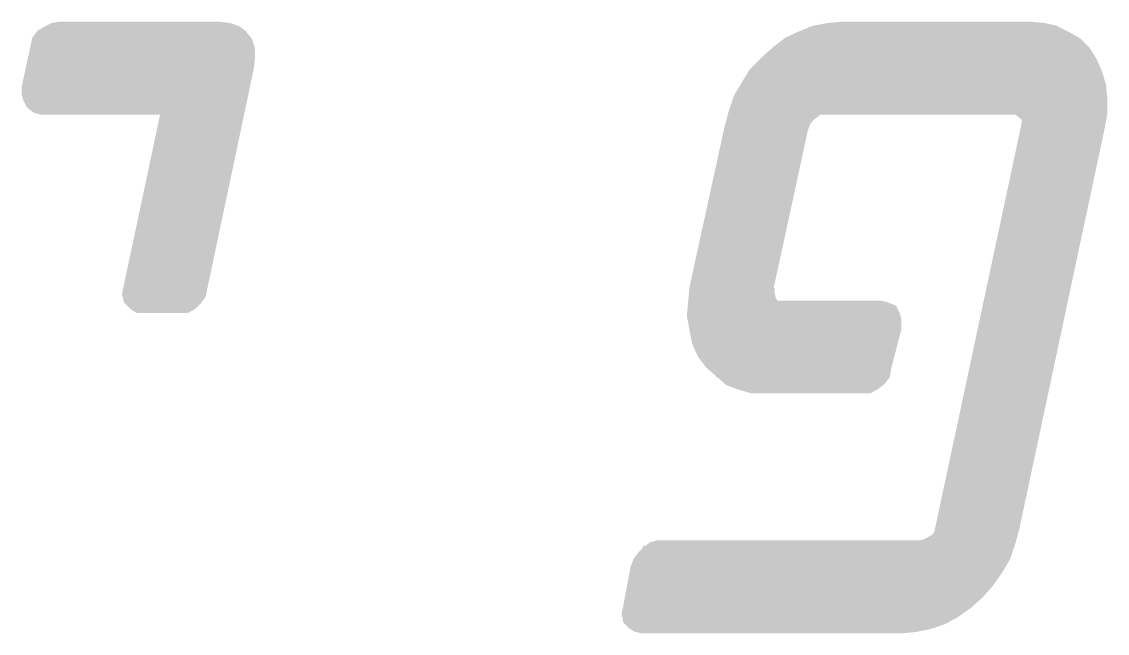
# Model space of a CAD drawing. Extents: x 489 to 720, y 1028 to 1176.
# Drawn here: x 687.605 to 688.588, y 1106.155 to 1106.708 of the extents above; entities that cross this region are included whole.
import ezdxf

# ---------------------------------------------------------------- set-up
doc = ezdxf.new("R2010")
doc.units = 0
doc.header["$MEASUREMENT"] = 0
doc.layers.add('M1280', color=7, linetype='Continuous')

msp = doc.modelspace()

# ---------------------------------------------------------------- linework, layer by layer
at = {"layer": 'M1280', "color": 7, "linetype": 'Continuous', "ltscale": 0.045455, "const_width": 0.01125}
for points in [[(687.75315, 1106.70286), (687.70315, 1106.46763), (687.70201, 1106.46195), (687.70315, 1106.45741), (687.70769, 1106.45286), (687.7111, 1106.45059), (687.71565, 1106.45059), (687.7486, 1106.45059), (687.75428, 1106.45059), (687.75883, 1106.45286), (687.76337, 1106.45741), (687.76678, 1106.46195), (687.76792, 1106.46763), (687.80996, 1106.6665), (687.8111, 1106.67559), (687.8111, 1106.68354), (687.80883, 1106.69036), (687.80428, 1106.69604), (687.79974, 1106.69945), (687.79292, 1106.70173), (687.78496, 1106.70286), (687.63951, 1106.70286), (687.63383, 1106.70173), (687.62928, 1106.69945), (687.6236, 1106.69604), (687.62019, 1106.6915), (687.61906, 1106.68582), (687.6111, 1106.64945), (687.6111, 1106.64377), (687.61224, 1106.63923), (687.61451, 1106.63468), (687.61906, 1106.63127), (687.6236, 1106.63013), (687.73724, 1106.63013)], [(687.61565, 1106.63013), (687.63156, 1106.70286)], [(687.6236, 1106.63013), (687.63951, 1106.70286)], [(687.63269, 1106.63013), (687.64746, 1106.70286)], [(687.64065, 1106.63013), (687.65542, 1106.70286)], [(687.6486, 1106.63013), (687.66337, 1106.70286)], [(687.65656, 1106.63013), (687.67246, 1106.70286)], [(687.66451, 1106.63013), (687.68042, 1106.70286)], [(687.6736, 1106.63013), (687.68837, 1106.70286)], [(687.68042, 1106.63013), (687.69633, 1106.70286)], [(687.68837, 1106.63013), (687.70428, 1106.70286)], [(687.69633, 1106.63013), (687.71337, 1106.70286)], [(687.70428, 1106.63013), (687.72133, 1106.70286)], [(687.70769, 1106.45059), (687.7611, 1106.70286)], [(687.71337, 1106.63013), (687.72815, 1106.70286)], [(687.71565, 1106.45059), (687.76906, 1106.70286)], [(687.72133, 1106.63013), (687.7361, 1106.70286)], [(687.7236, 1106.45059), (687.77701, 1106.70286)], [(687.72928, 1106.63013), (687.74406, 1106.70286)], [(687.73156, 1106.45059), (687.78496, 1106.70286)], [(687.73951, 1106.45059), (687.79406, 1106.70286)], [(688.28156, 1106.46763), (688.28156, 1106.46195), (688.28269, 1106.45741), (688.28496, 1106.45286), (688.28837, 1106.45059), (688.29406, 1106.45059), (688.38269, 1106.45059), (688.38724, 1106.44945), (688.39292, 1106.44718), (688.39519, 1106.44263), (688.39633, 1106.43809), (688.39633, 1106.43127), (688.38724, 1106.39604), (688.3861, 1106.38923), (688.38269, 1106.38468), (688.37815, 1106.38127), (688.37246, 1106.37786), (688.36792, 1106.37786), (688.27815, 1106.37786), (688.26678, 1106.37786), (688.25542, 1106.38127), (688.24633, 1106.38468), (688.23724, 1106.39263), (688.22928, 1106.39945), (688.22246, 1106.40854), (688.21792, 1106.41877), (688.21565, 1106.43013), (688.21337, 1106.44263), (688.21451, 1106.45513), (688.21565, 1106.46763), (688.24746, 1106.61309), (688.25087, 1106.62559), (688.25542, 1106.63923), (688.26224, 1106.65059), (688.26906, 1106.66195), (688.27928, 1106.67218), (688.28951, 1106.68127), (688.29974, 1106.68923), (688.31224, 1106.69491), (688.3236, 1106.69945), (688.3361, 1106.70173), (688.34746, 1106.70286), (688.51906, 1106.70286), (688.53042, 1106.70173), (688.54065, 1106.69945), (688.54974, 1106.69491), (688.55996, 1106.68923), (688.56792, 1106.68127), (688.5736, 1106.67218), (688.57815, 1106.66195), (688.58156, 1106.65059), (688.58269, 1106.63923), (688.58269, 1106.62559), (688.58042, 1106.61309), (688.50315, 1106.25059), (688.49974, 1106.23809), (688.49519, 1106.22445), (688.48837, 1106.21309), (688.48042, 1106.20173), (688.47133, 1106.1915), (688.4611, 1106.18241), (688.44974, 1106.17445), (688.43951, 1106.16877), (688.42587, 1106.16423), (688.41451, 1106.16195), (688.40315, 1106.16082), (688.16678, 1106.16082), (688.16224, 1106.16195), (688.15883, 1106.16423), (688.15542, 1106.16763), (688.15428, 1106.17332), (688.15542, 1106.17786), (688.16224, 1106.21423), (688.16451, 1106.21991), (688.16792, 1106.22445), (688.17246, 1106.229), (688.17701, 1106.23241), (688.18156, 1106.23354), (688.41792, 1106.23354), (688.4236, 1106.23468), (688.42815, 1106.23695), (688.43383, 1106.24036), (688.43724, 1106.24491), (688.43951, 1106.25059)], [(688.25428, 1106.37786), (688.3236, 1106.70286)], [(688.33156, 1106.70286), (688.2611, 1106.37786)], [(688.3236, 1106.63013), (688.33951, 1106.70286)], [(688.33156, 1106.63013), (688.34746, 1106.70286)], [(688.33951, 1106.63013), (688.35656, 1106.70286)], [(688.34746, 1106.63013), (688.36451, 1106.70286)], [(688.35656, 1106.63013), (688.37133, 1106.70286)], [(688.36451, 1106.63013), (688.37928, 1106.70286)], [(688.37246, 1106.63013), (688.38724, 1106.70286)], [(688.38042, 1106.63013), (688.39633, 1106.70286)], [(688.38837, 1106.63013), (688.40428, 1106.70286)], [(688.39746, 1106.63013), (688.41224, 1106.70286)], [(688.40542, 1106.63013), (688.42019, 1106.70286)], [(688.41337, 1106.63013), (688.42815, 1106.70286)], [(688.41906, 1106.16082), (688.53496, 1106.70286)], [(688.42133, 1106.63013), (688.43724, 1106.70286)], [(688.42701, 1106.16082), (688.54292, 1106.70286)], [(688.42928, 1106.63013), (688.44519, 1106.70286)], [(688.43837, 1106.63013), (688.45315, 1106.70286)], [(688.44633, 1106.63013), (688.4611, 1106.70286)], [(688.45428, 1106.63013), (688.46906, 1106.70286)], [(688.46224, 1106.63013), (688.47815, 1106.70286)], [(688.47019, 1106.63013), (688.4861, 1106.70286)], [(688.47928, 1106.63013), (688.49406, 1106.70286)], [(688.48724, 1106.63013), (688.50201, 1106.70286)], [(688.49519, 1106.63013), (688.50996, 1106.70286)], [(688.50315, 1106.63013), (688.51906, 1106.70286)], [(688.5111, 1106.63013), (688.52701, 1106.70286)], [(687.7486, 1106.45059), (687.80087, 1106.69377)], [(687.75656, 1106.45059), (687.80769, 1106.69377)], [(688.23951, 1106.38582), (688.30428, 1106.69377)], [(688.24746, 1106.38582), (688.31337, 1106.69377)], [(688.43837, 1106.16991), (688.5486, 1106.69377)], [(688.44633, 1106.16991), (688.55769, 1106.69377)], [(688.23383, 1106.39604), (688.29519, 1106.68582)], [(688.45542, 1106.17786), (688.56337, 1106.68582)], [(688.22701, 1106.40513), (688.28496, 1106.67673)], [(688.46565, 1106.18695), (688.57019, 1106.67673)], [(688.22019, 1106.41423), (688.27474, 1106.6665)], [(688.47587, 1106.19718), (688.57587, 1106.6665)], [(688.21678, 1106.43127), (688.26224, 1106.64945)], [(688.48837, 1106.21423), (688.58042, 1106.64945)], [(688.33156, 1106.63013), (688.32701, 1106.63013), (688.32246, 1106.62673), (688.31792, 1106.62332), (688.31451, 1106.61877), (688.31224, 1106.61309)], [(688.51565, 1106.61309), (688.51678, 1106.61877), (688.51565, 1106.62332), (688.5111, 1106.62673), (688.50769, 1106.63013), (688.50315, 1106.63013), (688.33156, 1106.63013)], [(688.26906, 1106.37786), (688.2861, 1106.45059)], [(688.27815, 1106.37786), (688.29406, 1106.45059)], [(688.2861, 1106.37786), (688.30201, 1106.45059)], [(688.29406, 1106.37786), (688.30883, 1106.45059)], [(688.30201, 1106.37786), (688.31792, 1106.45059)], [(688.30996, 1106.37786), (688.32587, 1106.45059)], [(688.31906, 1106.37786), (688.33383, 1106.45059)], [(688.32701, 1106.37786), (688.34178, 1106.45059)], [(688.33496, 1106.37786), (688.34974, 1106.45059)], [(688.34292, 1106.37786), (688.35883, 1106.45059)], [(688.35201, 1106.37786), (688.36678, 1106.45059)], [(688.35996, 1106.37786), (688.37474, 1106.45059)], [(688.36792, 1106.37786), (688.38269, 1106.45059)], [(688.37587, 1106.37786), (688.39065, 1106.45059)], [(688.15883, 1106.16082), (688.1736, 1106.23354)], [(688.16678, 1106.16082), (688.18156, 1106.23354)], [(688.17474, 1106.16082), (688.19065, 1106.23354)], [(688.18269, 1106.16082), (688.1986, 1106.23354)], [(688.19178, 1106.16082), (688.20656, 1106.23354)], [(688.19974, 1106.16082), (688.21451, 1106.23354)], [(688.20769, 1106.16082), (688.22246, 1106.23354)], [(688.21565, 1106.16082), (688.23156, 1106.23354)], [(688.2236, 1106.16082), (688.23951, 1106.23354)], [(688.23269, 1106.16082), (688.24746, 1106.23354)], [(688.24065, 1106.16082), (688.25542, 1106.23354)], [(688.2486, 1106.16082), (688.26337, 1106.23354)], [(688.25656, 1106.16082), (688.27246, 1106.23354)], [(688.26451, 1106.16082), (688.28042, 1106.23354)], [(688.2736, 1106.16082), (688.28837, 1106.23354)], [(688.28156, 1106.16082), (688.29633, 1106.23354)], [(688.28951, 1106.16082), (688.30428, 1106.23354)], [(688.29746, 1106.16082), (688.31337, 1106.23354)], [(688.30542, 1106.16082), (688.32133, 1106.23354)], [(688.31451, 1106.16082), (688.32928, 1106.23354)], [(688.32246, 1106.16082), (688.33724, 1106.23354)], [(688.32928, 1106.16082), (688.34519, 1106.23354)], [(688.33724, 1106.16082), (688.35428, 1106.23354)], [(688.34519, 1106.16082), (688.36224, 1106.23354)], [(688.35428, 1106.16082), (688.37019, 1106.23354)], [(688.36224, 1106.16082), (688.37701, 1106.23354)], [(688.37019, 1106.16082), (688.38496, 1106.23354)], [(688.37815, 1106.16082), (688.39406, 1106.23354)], [(688.3861, 1106.16082), (688.40201, 1106.23354)], [(688.39519, 1106.16082), (688.40996, 1106.23354)], [(688.40315, 1106.16082), (688.41792, 1106.23354)], [(688.4111, 1106.16082), (688.42587, 1106.23354)]]:
    msp.add_lwpolyline(points, dxfattribs=at)

doc.saveas('drawing.dxf')
